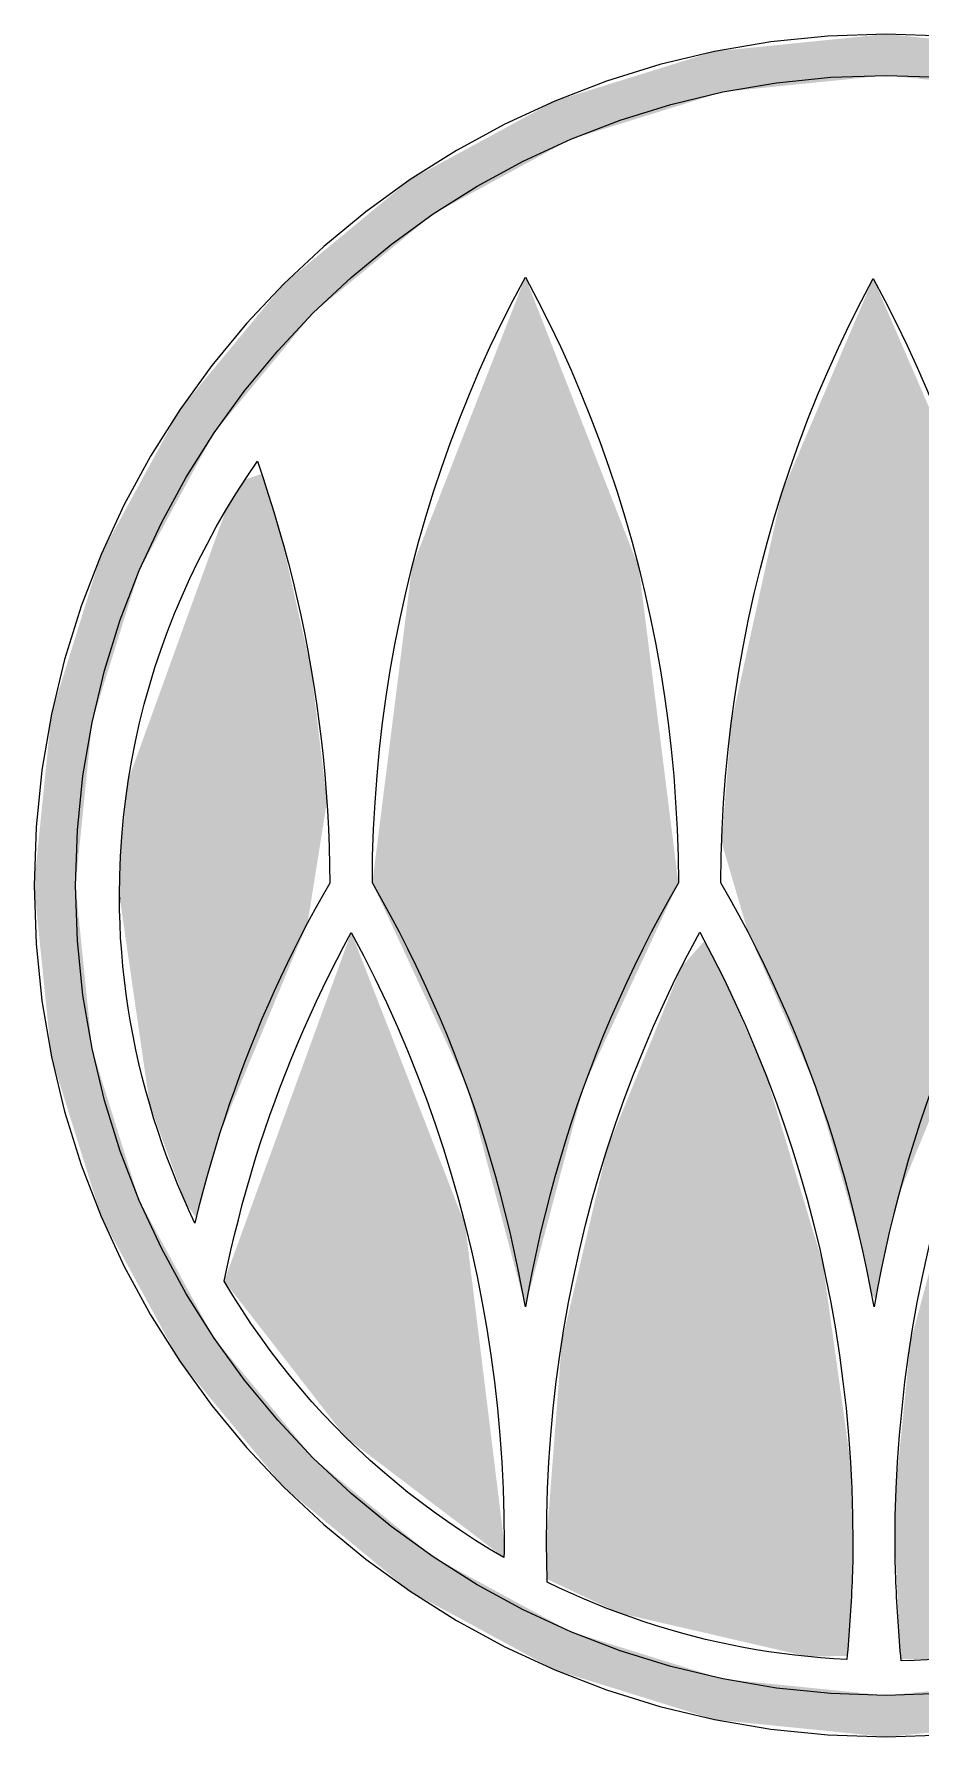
# Model space of a CAD drawing. Extents: x 170005913 to 370671833, y 82233235 to 253211579.
# Drawn here: x 211251544 to 270338873, y 139666287 to 253211579 of the extents above; entities that cross this region are included whole.
import ezdxf

# ---------------------------------------------------------------- set-up
doc = ezdxf.new("R2010")
doc.units = 0
doc.layers.add('LAYER_1', color=7, linetype='CONTINUOUS')

# ---------------------------------------------------------------- blocks, each defined once
blk = doc.blocks.new('*U14')
at = {"layer": 'LAYER_1', "color": 7, "linetype": 'CONTINUOUS'}
for points in [[(49.617, 111.934), (48.055, 112.172), (49.617, 112.33)], [(49.617, 111.934), (49.617, 112.33), (51.18, 111.776)], [(51.18, 111.776), (49.617, 112.33), (51.18, 112.172)], [(47.975, 111.751), (46.599, 111.736), (47.975, 112.164)], [(48.055, 111.776), (47.975, 112.164), (48.055, 112.172)], [(47.975, 111.751), (47.975, 112.164), (48.055, 111.776)], [(48.055, 111.776), (48.055, 112.172), (49.617, 111.934)], [(46.445, 111.239), (45.281, 111.055), (46.445, 111.688)], [(46.599, 111.323), (46.445, 111.688), (46.599, 111.736)], [(46.445, 111.239), (46.445, 111.688), (46.599, 111.323)], [(46.599, 111.323), (46.599, 111.736), (47.975, 111.751)], [(45.281, 110.606), (45.281, 111.055), (46.445, 111.239)], [(45.281, 110.606), (45.059, 110.935), (45.281, 111.055)], [(45.059, 110.423), (44.132, 110.169), (45.059, 110.935)], [(45.059, 110.423), (45.059, 110.935), (45.281, 110.606)], [(44.132, 109.658), (44.132, 110.169), (45.059, 110.423)], [(44.132, 109.658), (43.852, 109.938), (44.132, 110.169)], [(43.852, 109.318), (43.183, 109.128), (43.852, 109.938)], [(43.852, 109.318), (43.852, 109.938), (44.132, 109.658)], [(43.183, 108.508), (43.183, 109.128), (43.852, 109.318)], [(43.183, 108.508), (42.855, 108.73), (43.183, 109.128)], [(42.855, 107.904), (42.467, 108.016), (42.855, 108.73)], [(42.855, 107.904), (42.855, 108.73), (43.183, 108.508)], [(42.467, 107.19), (42.101, 107.344), (42.467, 108.016)], [(42.467, 107.19), (42.467, 108.016), (42.855, 107.904)], [(42.101, 106.016), (42.014, 107.063), (42.101, 107.344)], [(42.101, 106.016), (42.101, 107.344), (42.467, 107.19)], [(42.014, 105.734), (41.856, 106.555), (42.014, 107.063)], [(42.014, 105.734), (42.014, 107.063), (42.101, 106.016)], [(41.856, 101.789), (41.625, 105.814), (41.856, 106.555)], [(41.856, 104.172), (41.856, 106.555), (42.014, 105.734)], [(41.625, 102.53), (41.459, 104.172), (41.625, 105.814)], [(41.625, 102.53), (41.625, 105.814), (41.856, 101.789)], [(41.856, 101.789), (41.856, 104.172), (42.014, 101.281)], [(42.014, 101.281), (41.856, 104.172), (42.014, 102.61)], [(42.014, 101.281), (42.014, 102.61), (42.101, 101)], [(42.101, 101), (42.014, 102.61), (42.101, 102.328)], [(42.101, 101), (42.101, 102.328), (42.467, 100.327)], [(42.467, 100.327), (42.101, 102.328), (42.467, 101.154)], [(42.467, 100.327), (42.467, 101.154), (42.855, 99.614)], [(42.855, 99.614), (42.467, 101.154), (42.855, 100.44)], [(42.855, 99.614), (42.855, 100.44), (43.183, 99.216)], [(43.183, 99.216), (42.855, 100.44), (43.183, 99.835)], [(43.183, 99.216), (43.183, 99.835), (43.852, 98.406)], [(43.852, 98.406), (43.183, 99.835), (43.852, 99.026)], [(43.852, 98.406), (43.852, 99.026), (44.132, 98.175)], [(44.132, 98.175), (43.852, 99.026), (44.132, 98.686)], [(44.132, 98.175), (44.132, 98.686), (45.059, 97.409)], [(45.059, 97.409), (44.132, 98.686), (45.059, 97.921)], [(45.059, 97.409), (45.059, 97.921), (45.281, 97.289)], [(45.281, 97.289), (45.059, 97.921), (45.281, 97.738)], [(45.281, 97.289), (45.281, 97.738), (46.445, 96.656)], [(46.445, 96.656), (45.281, 97.738), (46.445, 97.105)], [(46.445, 96.656), (46.445, 97.105), (46.599, 96.608)], [(46.599, 96.608), (46.445, 97.105), (46.599, 97.022)], [(46.599, 96.608), (46.599, 97.022), (47.975, 96.18)], [(47.975, 96.18), (46.599, 97.022), (47.975, 96.593)], [(47.975, 96.18), (47.975, 96.593), (48.055, 96.172)], [(48.055, 96.172), (47.975, 96.593), (48.055, 96.569)], [(48.055, 96.172), (48.055, 96.569), (49.617, 96.014)], [(49.617, 96.014), (48.055, 96.569), (49.617, 96.411)], [(51.18, 96.172), (49.617, 96.411), (51.18, 96.569)], [(49.617, 96.014), (49.617, 96.411), (51.18, 96.172)]]:
    blk.add_solid(points, dxfattribs=at)
blk = doc.blocks.new('*U15')
at = {"layer": 'LAYER_1', "color": 7, "linetype": 'CONTINUOUS'}
for points in [[(49.494, 100.237), (49.476, 109.947), (49.494, 109.988)], [(49.494, 100.237), (49.494, 109.988), (49.513, 100.202)], [(49.513, 100.202), (49.494, 109.988), (49.513, 109.944)], [(49.476, 100.27), (49.395, 109.755), (49.476, 109.947)], [(49.476, 100.27), (49.476, 109.947), (49.494, 100.237)], [(49.513, 100.202), (49.513, 109.944), (49.551, 100.404)], [(49.551, 100.404), (49.513, 109.944), (49.551, 109.856)], [(49.551, 100.404), (49.551, 109.856), (49.735, 101.2)], [(49.735, 101.2), (49.551, 109.856), (49.735, 109.431)], [(49.395, 100.673), (48.943, 108.695), (49.395, 109.755)], [(49.395, 100.673), (49.395, 109.755), (49.476, 100.27)], [(49.735, 101.2), (49.735, 109.431), (50.352, 102.702)], [(50.352, 102.702), (49.735, 109.431), (50.352, 108.003)], [(48.943, 102.241), (48.619, 107.935), (48.943, 108.695)], [(48.943, 102.241), (48.943, 108.695), (49.395, 100.673)], [(48.619, 102.982), (48.295, 106.459), (48.619, 107.935)], [(48.619, 102.982), (48.619, 107.935), (48.943, 102.241)], [(50.352, 102.702), (50.352, 108.003), (50.848, 103.909)], [(50.848, 103.909), (50.352, 108.003), (50.848, 105.869)], [(48.295, 103.724), (48.134, 105.726), (48.295, 106.459)], [(48.295, 103.724), (48.295, 106.459), (48.619, 102.982)], [(50.848, 103.909), (50.848, 105.869), (50.952, 104.163)], [(50.952, 104.163), (50.848, 105.869), (50.952, 104.762)], [(48.134, 104.272), (48.043, 104.582), (48.134, 105.726)], [(48.134, 104.272), (48.134, 105.726), (48.295, 103.724)], [(50.952, 104.163), (50.952, 104.762), (50.961, 104.185)], [(50.961, 104.185), (50.952, 104.762), (50.961, 104.49)], [(50.961, 104.185), (50.961, 104.49), (50.964, 104.354)], [(50.964, 104.354), (50.961, 104.49), (50.964, 104.409)], [(50.964, 104.354), (50.964, 104.409), (50.964, 104.385)], [(50.964, 104.385), (50.964, 104.409), (50.964, 104.39)], [(50.964, 104.385), (50.964, 104.39), (50.964, 104.388)]]:
    blk.add_solid(points, dxfattribs=at)
blk = doc.blocks.new('BLOCK_5')
at = {"layer": 'LAYER_1'}
blk.add_lwpolyline([(49.494, 109.988), (49.606, 109.777), (49.714, 109.563), (49.818, 109.346), (49.918, 109.128), (50.013, 108.907), (50.105, 108.684), (50.191, 108.459), (50.274, 108.232), (50.352, 108.003), (50.425, 107.773), (50.494, 107.54), (50.558, 107.306), (50.618, 107.07), (50.673, 106.833), (50.724, 106.594), (50.77, 106.354), (50.811, 106.112), (50.848, 105.869), (50.879, 105.625), (50.906, 105.38), (50.928, 105.133), (50.945, 104.886), (50.957, 104.638), (50.964, 104.388), (50.964, 104.388), (50.964, 104.387), (50.964, 104.385), (50.964, 104.383), (50.964, 104.38), (50.964, 104.377), (50.964, 104.374), (50.964, 104.37), (50.964, 104.366), (50.964, 104.362), (50.964, 104.358), (50.964, 104.354), (50.964, 104.349), (50.963, 104.345), (50.963, 104.341), (50.963, 104.337), (50.963, 104.334), (50.963, 104.33), (50.963, 104.327), (50.963, 104.325), (50.963, 104.322), (50.963, 104.321), (50.963, 104.32), (50.963, 104.32), (50.963, 104.319), (50.963, 104.318), (50.963, 104.316), (50.963, 104.313), (50.963, 104.309), (50.963, 104.305), (50.963, 104.3), (50.963, 104.295), (50.962, 104.289), (50.962, 104.283), (50.962, 104.276), (50.962, 104.27), (50.962, 104.262), (50.962, 104.255), (50.962, 104.248), (50.962, 104.24), (50.962, 104.233), (50.962, 104.226), (50.961, 104.218), (50.961, 104.211), (50.961, 104.204), (50.961, 104.197), (50.961, 104.191), (50.961, 104.185), (50.872, 104.03), (50.786, 103.873), (50.703, 103.714), (50.621, 103.555), (50.542, 103.394), (50.466, 103.232), (50.392, 103.069), (50.32, 102.904), (50.25, 102.739), (50.183, 102.572), (50.119, 102.404), (50.057, 102.235), (49.997, 102.065), (49.94, 101.894), (49.885, 101.722), (49.832, 101.549), (49.782, 101.375), (49.735, 101.2), (49.69, 101.025), (49.647, 100.848), (49.607, 100.671), (49.569, 100.493), (49.534, 100.314), (49.501, 100.135), (49.468, 100.315), (49.433, 100.494), (49.395, 100.673), (49.354, 100.85), (49.312, 101.027), (49.266, 101.203), (49.219, 101.379), (49.168, 101.553), (49.116, 101.726), (49.061, 101.899), (49.003, 102.07), (48.943, 102.241), (48.881, 102.41), (48.816, 102.579), (48.749, 102.746), (48.679, 102.912), (48.607, 103.077), (48.533, 103.24), (48.456, 103.403), (48.377, 103.564), (48.295, 103.724), (48.211, 103.883), (48.124, 104.04), (48.035, 104.196), (48.039, 104.453), (48.048, 104.71), (48.061, 104.965), (48.08, 105.22), (48.104, 105.474), (48.134, 105.726), (48.168, 105.977), (48.207, 106.227), (48.251, 106.476), (48.3, 106.723), (48.354, 106.969), (48.413, 107.213), (48.477, 107.455), (48.546, 107.696), (48.619, 107.935), (48.698, 108.172), (48.781, 108.406), (48.869, 108.639), (48.961, 108.87), (49.058, 109.098), (49.16, 109.324), (49.267, 109.548), (49.378, 109.769)], close=True, dxfattribs=at)
at = {"layer": 'LAYER_1', "color": 7}
blk.add_blockref('*U15', (0, 0), dxfattribs=at)
blk = doc.blocks.new('*U18')
at = {"layer": 'LAYER_1', "color": 7, "linetype": 'CONTINUOUS'}
for points in [[(46.163, 100.135), (45.605, 108.573), (46.163, 110.001)], [(46.163, 100.135), (46.163, 110.001), (46.72, 102.241)], [(46.72, 102.241), (46.163, 110.001), (46.72, 108.573)], [(45.605, 102.241), (45.077, 107.22), (45.605, 108.573)], [(45.605, 102.241), (45.605, 108.573), (46.163, 100.135)], [(46.72, 102.241), (46.72, 108.573), (47.249, 103.379)], [(47.249, 103.379), (46.72, 108.573), (47.249, 107.22)], [(45.077, 103.379), (44.698, 104.196), (45.077, 107.22)], [(45.077, 103.379), (45.077, 107.22), (45.605, 102.241)], [(47.249, 103.379), (47.249, 107.22), (47.628, 104.196)]]:
    blk.add_solid(points, dxfattribs=at)
blk = doc.blocks.new('BLOCK_8')
at = {"layer": 'LAYER_1'}
blk.add_lwpolyline([(46.163, 110.001), (46.279, 109.781), (46.391, 109.56), (46.498, 109.336), (46.601, 109.109), (46.698, 108.88), (46.791, 108.649), (46.88, 108.416), (46.963, 108.181), (47.042, 107.943), (47.116, 107.704), (47.185, 107.463), (47.249, 107.22), (47.308, 106.975), (47.362, 106.729), (47.412, 106.482), (47.456, 106.232), (47.495, 105.982), (47.53, 105.73), (47.559, 105.477), (47.583, 105.223), (47.602, 104.967), (47.616, 104.711), (47.625, 104.454), (47.628, 104.196), (47.539, 104.04), (47.453, 103.883), (47.369, 103.724), (47.287, 103.564), (47.208, 103.403), (47.131, 103.24), (47.057, 103.077), (46.984, 102.912), (46.915, 102.746), (46.848, 102.579), (46.783, 102.41), (46.72, 102.241), (46.66, 102.07), (46.603, 101.899), (46.548, 101.726), (46.495, 101.553), (46.445, 101.379), (46.397, 101.203), (46.352, 101.027), (46.309, 100.85), (46.269, 100.673), (46.231, 100.494), (46.195, 100.315), (46.163, 100.135), (46.13, 100.315), (46.094, 100.494), (46.057, 100.673), (46.016, 100.85), (45.973, 101.027), (45.928, 101.203), (45.881, 101.379), (45.83, 101.553), (45.778, 101.726), (45.723, 101.899), (45.665, 102.07), (45.605, 102.241), (45.543, 102.41), (45.478, 102.579), (45.411, 102.746), (45.341, 102.912), (45.269, 103.077), (45.195, 103.24), (45.118, 103.403), (45.039, 103.564), (44.957, 103.724), (44.873, 103.883), (44.787, 104.04), (44.698, 104.196), (44.701, 104.454), (44.71, 104.711), (44.724, 104.967), (44.743, 105.222), (44.767, 105.477), (44.796, 105.73), (44.831, 105.982), (44.87, 106.232), (44.914, 106.481), (44.963, 106.729), (45.018, 106.975), (45.077, 107.22), (45.141, 107.463), (45.21, 107.704), (45.284, 107.943), (45.362, 108.181), (45.446, 108.416), (45.534, 108.649), (45.627, 108.88), (45.725, 109.109), (45.827, 109.336), (45.934, 109.56), (46.046, 109.781)], close=True, dxfattribs=at)
at = {"layer": 'LAYER_1', "color": 7}
blk.add_blockref('*U18', (0, 0), dxfattribs=at)
blk = doc.blocks.new('*U19')
at = {"layer": 'LAYER_1', "color": 7, "linetype": 'CONTINUOUS'}
for points in [[(43.48, 102.378), (43.296, 107.767), (43.48, 108.063)], [(43.639, 102.758), (43.48, 108.063), (43.639, 108.116)], [(43.48, 102.378), (43.48, 108.063), (43.639, 102.758)], [(43.639, 102.758), (43.639, 108.116), (43.827, 103.211)], [(43.827, 103.211), (43.639, 108.116), (43.827, 107.505)], [(43.296, 101.936), (43.236, 107.603), (43.296, 107.767)], [(43.296, 101.936), (43.296, 107.767), (43.48, 102.378)], [(43.236, 101.793), (43.081, 107.173), (43.236, 107.603)], [(43.236, 101.793), (43.236, 107.603), (43.296, 101.936)], [(43.827, 103.211), (43.827, 107.505), (44.078, 103.813)], [(44.078, 103.813), (43.827, 107.505), (44.078, 106.396)], [(43.081, 101.262), (43.011, 106.98), (43.081, 107.173)], [(43.081, 101.262), (43.081, 107.173), (43.236, 101.793)], [(43.011, 100.992), (42.913, 106.71), (43.011, 106.98)], [(43.011, 100.992), (43.011, 106.98), (43.081, 101.262)], [(42.913, 101.123), (42.566, 105.749), (42.913, 106.71)], [(42.913, 101.123), (42.913, 106.71), (43.011, 100.992)], [(44.078, 103.813), (44.078, 106.396), (44.11, 104.012)], [(44.11, 104.012), (44.078, 106.396), (44.11, 106.257)], [(44.11, 104.012), (44.11, 106.257), (44.263, 104.976)], [(42.566, 102.074), (42.363, 105.19), (42.566, 105.749)], [(42.566, 102.074), (42.566, 105.749), (42.913, 101.123)], [(42.363, 103.477), (42.289, 104.498), (42.363, 105.19)], [(42.363, 103.477), (42.363, 105.19), (42.566, 102.074)], [(42.289, 103.991), (42.277, 104.147), (42.289, 104.498)], [(42.289, 103.991), (42.289, 104.498), (42.363, 103.477)], [(42.277, 104.074), (42.276, 104.076), (42.277, 104.147)], [(42.277, 104.074), (42.277, 104.147), (42.289, 103.991)]]:
    blk.add_solid(points, dxfattribs=at)
blk = doc.blocks.new('BLOCK_9')
at = {"layer": 'LAYER_1'}
blk.add_lwpolyline([(42.276, 104.076), (42.276, 104.076), (42.276, 104.076), (42.276, 104.076), (42.276, 104.076), (42.276, 104.076), (42.276, 104.076), (42.276, 104.076), (42.276, 104.076), (42.276, 104.076), (42.276, 104.076), (42.276, 104.076), (42.276, 104.076), (42.276, 104.076), (42.276, 104.076), (42.276, 104.076), (42.276, 104.076), (42.276, 104.076), (42.276, 104.076), (42.276, 104.076), (42.276, 104.076), (42.276, 104.076), (42.276, 104.076), (42.276, 104.076), (42.276, 104.076), (42.279, 104.264), (42.286, 104.451), (42.298, 104.638), (42.315, 104.823), (42.337, 105.007), (42.363, 105.19), (42.394, 105.372), (42.43, 105.552), (42.47, 105.731), (42.514, 105.909), (42.564, 106.086), (42.617, 106.261), (42.675, 106.435), (42.738, 106.607), (42.805, 106.778), (42.876, 106.947), (42.952, 107.115), (43.031, 107.28), (43.115, 107.444), (43.204, 107.607), (43.296, 107.767), (43.392, 107.925), (43.493, 108.082), (43.597, 108.237), (43.652, 108.075), (43.705, 107.913), (43.756, 107.751), (43.804, 107.587), (43.85, 107.423), (43.894, 107.258), (43.936, 107.093), (43.975, 106.927), (44.012, 106.761), (44.047, 106.593), (44.08, 106.425), (44.11, 106.257), (44.138, 106.088), (44.164, 105.919), (44.187, 105.748), (44.208, 105.578), (44.226, 105.407), (44.243, 105.235), (44.257, 105.063), (44.268, 104.89), (44.277, 104.716), (44.284, 104.543), (44.288, 104.368), (44.29, 104.194), (44.218, 104.068), (44.147, 103.941), (44.078, 103.813), (44.011, 103.684), (43.946, 103.554), (43.882, 103.424), (43.819, 103.292), (43.758, 103.16), (43.699, 103.027), (43.641, 102.893), (43.585, 102.758), (43.531, 102.623), (43.478, 102.486), (43.426, 102.349), (43.377, 102.211), (43.328, 102.073), (43.282, 101.933), (43.236, 101.793), (43.193, 101.653), (43.151, 101.511), (43.11, 101.369), (43.071, 101.226), (43.034, 101.082), (42.998, 100.938), (42.941, 101.061), (42.886, 101.185), (42.834, 101.309), (42.783, 101.435), (42.735, 101.561), (42.689, 101.688), (42.646, 101.816), (42.604, 101.945), (42.566, 102.074), (42.529, 102.204), (42.495, 102.335), (42.463, 102.466), (42.434, 102.598), (42.407, 102.73), (42.382, 102.863), (42.36, 102.996), (42.341, 103.13), (42.324, 103.264), (42.31, 103.399), (42.298, 103.534), (42.288, 103.669), (42.282, 103.805), (42.278, 103.94)], close=True, dxfattribs=at)
at = {"layer": 'LAYER_1', "color": 7}
blk.add_blockref('*U19', (0, 0), dxfattribs=at)
blk = doc.blocks.new('*U20')
at = {"layer": 'LAYER_1', "color": 7, "linetype": 'CONTINUOUS'}
for points in [[(44.496, 98.844), (44.447, 103.586), (44.496, 103.721)], [(44.496, 98.844), (44.496, 103.721), (45.587, 98.015)], [(45.587, 98.015), (44.496, 103.721), (45.587, 100.919)], [(44.447, 98.881), (43.28, 100.382), (44.447, 103.586)], [(44.447, 98.881), (44.447, 103.586), (44.496, 98.844)], [(45.587, 98.015), (45.587, 100.919), (45.958, 97.732)], [(45.958, 97.732), (45.587, 100.919), (45.958, 97.893)], [(45.958, 97.732), (45.958, 97.893), (45.961, 97.871)]]:
    blk.add_solid(points, dxfattribs=at)
blk = doc.blocks.new('BLOCK_10')
at = {"layer": 'LAYER_1'}
blk.add_lwpolyline([(44.496, 103.721), (44.613, 103.5), (44.725, 103.277), (44.833, 103.051), (44.936, 102.823), (45.034, 102.592), (45.128, 102.359), (45.217, 102.124), (45.3, 101.887), (45.379, 101.648), (45.453, 101.406), (45.522, 101.163), (45.587, 100.919), (45.646, 100.672), (45.7, 100.424), (45.749, 100.174), (45.793, 99.923), (45.832, 99.671), (45.866, 99.417), (45.895, 99.162), (45.919, 98.906), (45.937, 98.648), (45.95, 98.39), (45.958, 98.131), (45.961, 97.871), (45.961, 97.871), (45.961, 97.869), (45.961, 97.867), (45.961, 97.865), (45.96, 97.861), (45.96, 97.857), (45.96, 97.853), (45.96, 97.848), (45.96, 97.842), (45.96, 97.836), (45.96, 97.83), (45.96, 97.823), (45.96, 97.816), (45.96, 97.809), (45.959, 97.801), (45.959, 97.793), (45.959, 97.786), (45.959, 97.778), (45.959, 97.77), (45.959, 97.762), (45.958, 97.754), (45.958, 97.747), (45.958, 97.739), (45.958, 97.732), (45.821, 97.813), (45.685, 97.897), (45.552, 97.984), (45.42, 98.074), (45.291, 98.166), (45.164, 98.26), (45.039, 98.357), (44.916, 98.457), (44.795, 98.56), (44.677, 98.664), (44.561, 98.772), (44.447, 98.881), (44.335, 98.994), (44.227, 99.108), (44.12, 99.225), (44.016, 99.345), (43.915, 99.467), (43.816, 99.591), (43.72, 99.717), (43.627, 99.846), (43.536, 99.976), (43.448, 100.109), (43.363, 100.245), (43.28, 100.382), (43.311, 100.53), (43.344, 100.678), (43.379, 100.824), (43.415, 100.97), (43.453, 101.116), (43.493, 101.26), (43.534, 101.404), (43.577, 101.546), (43.622, 101.689), (43.669, 101.83), (43.717, 101.97), (43.767, 102.11), (43.819, 102.249), (43.873, 102.387), (43.928, 102.524), (43.984, 102.661), (44.043, 102.796), (44.103, 102.931), (44.164, 103.065), (44.227, 103.198), (44.292, 103.33), (44.358, 103.461), (44.426, 103.591)], close=True, dxfattribs=at)
at = {"layer": 'LAYER_1', "color": 7}
blk.add_blockref('*U20', (0, 0), dxfattribs=at)
blk = doc.blocks.new('*U21')
at = {"layer": 'LAYER_1', "color": 7, "linetype": 'CONTINUOUS'}
for points in [[(47.877, 97.013), (47.658, 103.392), (47.877, 103.641)], [(47.877, 97.013), (47.877, 103.641), (48.089, 96.963)], [(48.089, 96.963), (47.877, 103.641), (48.089, 103.223)], [(47.658, 97.063), (47.058, 101.923), (47.658, 103.392)], [(47.658, 97.063), (47.658, 103.392), (47.877, 97.013)], [(48.089, 96.963), (48.089, 103.223), (48.465, 96.876)], [(48.465, 96.876), (48.089, 103.223), (48.465, 102.362)], [(48.465, 96.876), (48.465, 102.362), (48.866, 96.784)], [(48.866, 96.784), (48.465, 102.362), (48.866, 101.032)], [(47.058, 97.202), (46.947, 101.65), (47.058, 101.923)], [(47.058, 97.202), (47.058, 101.923), (47.658, 97.063)], [(46.947, 97.254), (46.512, 99.798), (46.947, 101.65)], [(46.947, 97.254), (46.947, 101.65), (47.058, 97.202)], [(48.866, 96.784), (48.866, 101.032), (49.011, 96.786)], [(49.011, 96.786), (48.866, 101.032), (49.011, 100.55)], [(49.011, 96.786), (49.011, 100.55), (49.244, 96.79)], [(49.244, 96.79), (49.011, 100.55), (49.244, 98.873)], [(46.512, 97.459), (46.372, 97.972), (46.512, 99.798)], [(46.512, 97.459), (46.512, 99.798), (46.947, 97.254)], [(49.244, 96.79), (49.244, 98.873), (49.258, 96.965)], [(49.258, 96.965), (49.244, 98.873), (49.258, 98.769)], [(49.258, 96.965), (49.258, 98.769), (49.275, 97.211)], [(49.275, 97.211), (49.258, 98.769), (49.275, 98.649)], [(49.275, 97.211), (49.275, 98.649), (49.282, 97.314)], [(49.282, 97.314), (49.275, 98.649), (49.282, 98.409)], [(49.282, 97.314), (49.282, 98.409), (49.296, 97.663)], [(49.296, 97.663), (49.282, 98.409), (49.296, 97.922)], [(46.369, 97.678), (46.364, 97.871), (46.369, 97.929)], [(46.372, 97.525), (46.369, 97.929), (46.372, 97.972)], [(46.369, 97.678), (46.369, 97.929), (46.372, 97.525)], [(46.372, 97.525), (46.372, 97.972), (46.512, 97.459)], [(49.296, 97.663), (49.296, 97.922), (49.299, 97.836)]]:
    blk.add_solid(points, dxfattribs=at)
blk = doc.blocks.new('BLOCK_11')
at = {"layer": 'LAYER_1'}
blk.add_lwpolyline([(46.364, 97.871), (46.367, 98.131), (46.375, 98.39), (46.388, 98.649), (46.407, 98.906), (46.43, 99.162), (46.459, 99.418), (46.493, 99.672), (46.532, 99.924), (46.576, 100.176), (46.626, 100.425), (46.68, 100.674), (46.739, 100.92), (46.804, 101.165), (46.873, 101.408), (46.947, 101.65), (47.026, 101.889), (47.11, 102.126), (47.199, 102.362), (47.293, 102.595), (47.391, 102.825), (47.494, 103.054), (47.602, 103.28), (47.715, 103.503), (47.832, 103.724), (47.949, 103.503), (48.062, 103.28), (48.17, 103.054), (48.273, 102.825), (48.371, 102.595), (48.465, 102.362), (48.554, 102.126), (48.638, 101.889), (48.717, 101.65), (48.791, 101.409), (48.86, 101.165), (48.924, 100.92), (48.984, 100.674), (49.038, 100.426), (49.087, 100.176), (49.131, 99.924), (49.17, 99.672), (49.204, 99.418), (49.233, 99.163), (49.257, 98.906), (49.275, 98.649), (49.288, 98.39), (49.296, 98.131), (49.299, 97.871), (49.299, 97.825), (49.298, 97.779), (49.298, 97.732), (49.297, 97.686), (49.296, 97.639), (49.294, 97.593), (49.293, 97.547), (49.291, 97.5), (49.289, 97.454), (49.287, 97.407), (49.285, 97.361), (49.282, 97.314), (49.279, 97.267), (49.277, 97.221), (49.274, 97.174), (49.271, 97.128), (49.267, 97.081), (49.264, 97.035), (49.26, 96.988), (49.257, 96.942), (49.253, 96.895), (49.249, 96.848), (49.245, 96.802), (49.241, 96.756), (49.116, 96.763), (48.991, 96.772), (48.866, 96.784), (48.742, 96.797), (48.618, 96.813), (48.495, 96.83), (48.372, 96.85), (48.25, 96.872), (48.128, 96.896), (48.007, 96.921), (47.887, 96.949), (47.767, 96.979), (47.647, 97.011), (47.528, 97.045), (47.41, 97.081), (47.292, 97.119), (47.175, 97.16), (47.058, 97.202), (46.943, 97.246), (46.827, 97.292), (46.713, 97.341), (46.599, 97.391), (46.485, 97.444), (46.373, 97.498), (46.372, 97.516), (46.372, 97.535), (46.372, 97.554), (46.371, 97.574), (46.371, 97.595), (46.37, 97.615), (46.37, 97.636), (46.369, 97.657), (46.369, 97.678), (46.368, 97.698), (46.368, 97.718), (46.368, 97.737), (46.367, 97.756), (46.367, 97.773), (46.366, 97.79), (46.366, 97.805), (46.366, 97.82), (46.365, 97.832), (46.365, 97.844), (46.365, 97.853), (46.365, 97.861), (46.365, 97.866), (46.364, 97.87)], close=True, dxfattribs=at)
at = {"layer": 'LAYER_1', "color": 7}
blk.add_blockref('*U21', (0, 0), dxfattribs=at)
blk = doc.blocks.new('*U22')
at = {"layer": 'LAYER_1', "color": 7, "linetype": 'CONTINUOUS'}
for points in [[(51.082, 96.913), (50.684, 102.685), (51.082, 103.558)], [(51.237, 96.95), (51.082, 103.558), (51.237, 103.6)], [(51.082, 96.913), (51.082, 103.558), (51.237, 96.95)], [(51.237, 96.95), (51.237, 103.6), (51.386, 96.985)], [(51.386, 96.985), (51.237, 103.6), (51.386, 103.309)], [(51.386, 96.985), (51.386, 103.309), (51.66, 97.05)], [(51.66, 97.05), (51.386, 103.309), (51.66, 102.713)], [(50.684, 96.818), (50.537, 102.361), (50.684, 102.685)], [(50.684, 96.818), (50.684, 102.685), (51.082, 96.913)], [(51.66, 97.05), (51.66, 102.713), (51.935, 97.115)], [(51.935, 97.115), (51.66, 102.713), (51.935, 101.802)], [(50.537, 96.804), (50.041, 100.508), (50.537, 102.361)], [(50.537, 96.804), (50.537, 102.361), (50.684, 96.818)], [(51.935, 97.115), (51.935, 101.802), (52.424, 97.303)], [(52.424, 97.303), (51.935, 101.802), (52.424, 100.184)], [(50.041, 96.754), (49.85, 99.798), (50.041, 100.508)], [(50.041, 96.754), (50.041, 100.508), (50.537, 96.804)], [(52.424, 97.303), (52.424, 100.184), (52.539, 97.347)], [(52.539, 97.347), (52.424, 100.184), (52.539, 99.308)], [(49.85, 96.758), (49.76, 98.892), (49.85, 99.798)], [(49.85, 96.758), (49.85, 99.798), (50.041, 96.754)], [(52.539, 97.347), (52.539, 99.308), (52.599, 97.449)], [(52.599, 97.449), (52.539, 99.308), (52.599, 98.854)], [(49.76, 96.761), (49.749, 98.787), (49.76, 98.892)], [(49.76, 96.761), (49.76, 98.892), (49.85, 96.758)], [(49.749, 96.884), (49.716, 98.455), (49.749, 98.787)], [(49.749, 96.884), (49.749, 98.787), (49.76, 96.761)], [(52.599, 97.449), (52.599, 98.854), (52.627, 97.496)], [(52.627, 97.496), (52.599, 98.854), (52.627, 98.302)], [(49.716, 97.587), (49.703, 97.871), (49.716, 98.455)], [(49.716, 97.587), (49.716, 98.455), (49.749, 96.884)], [(52.627, 97.496), (52.627, 98.302), (52.634, 97.735)], [(52.634, 97.735), (52.627, 98.302), (52.634, 98.177)], [(52.634, 97.735), (52.634, 98.177), (52.634, 97.767)], [(52.634, 97.767), (52.634, 98.177), (52.634, 98.11)], [(52.634, 97.767), (52.634, 98.11), (52.637, 97.885)], [(52.637, 97.885), (52.634, 98.11), (52.637, 97.885)]]:
    blk.add_solid(points, dxfattribs=at)
blk = doc.blocks.new('BLOCK_12')
at = {"layer": 'LAYER_1'}
blk.add_lwpolyline([(49.703, 97.871), (49.703, 97.871), (49.703, 97.871), (49.703, 97.871), (49.703, 97.871), (49.703, 97.871), (49.703, 97.871), (49.703, 97.871), (49.703, 97.871), (49.703, 97.871), (49.703, 97.871), (49.703, 97.871), (49.703, 97.871), (49.703, 97.871), (49.703, 97.871), (49.703, 97.871), (49.703, 97.871), (49.703, 97.871), (49.703, 97.871), (49.703, 97.871), (49.703, 97.871), (49.703, 97.871), (49.703, 97.871), (49.703, 97.871), (49.703, 97.871), (49.705, 98.131), (49.713, 98.39), (49.727, 98.649), (49.745, 98.906), (49.769, 99.162), (49.797, 99.417), (49.831, 99.671), (49.871, 99.924), (49.915, 100.175), (49.964, 100.425), (50.018, 100.673), (50.078, 100.92), (50.142, 101.165), (50.211, 101.408), (50.285, 101.649), (50.364, 101.889), (50.448, 102.126), (50.537, 102.361), (50.631, 102.594), (50.729, 102.825), (50.833, 103.054), (50.94, 103.28), (51.053, 103.503), (51.17, 103.724), (51.287, 103.504), (51.4, 103.281), (51.507, 103.055), (51.61, 102.828), (51.708, 102.597), (51.802, 102.365), (51.89, 102.13), (51.974, 101.894), (52.053, 101.655), (52.127, 101.414), (52.196, 101.172), (52.261, 100.927), (52.32, 100.681), (52.374, 100.433), (52.424, 100.184), (52.468, 99.933), (52.507, 99.681), (52.541, 99.428), (52.57, 99.173), (52.594, 98.918), (52.613, 98.661), (52.626, 98.403), (52.634, 98.144), (52.637, 97.885), (52.637, 97.885), (52.637, 97.885), (52.637, 97.885), (52.637, 97.885), (52.637, 97.885), (52.637, 97.885), (52.637, 97.885), (52.637, 97.885), (52.637, 97.885), (52.637, 97.885), (52.637, 97.885), (52.637, 97.885), (52.637, 97.885), (52.637, 97.885), (52.637, 97.884), (52.637, 97.884), (52.637, 97.884), (52.637, 97.884), (52.637, 97.884), (52.637, 97.884), (52.637, 97.884), (52.637, 97.884), (52.637, 97.884), (52.637, 97.884), (52.637, 97.881), (52.637, 97.875), (52.637, 97.866), (52.637, 97.854), (52.636, 97.841), (52.636, 97.825), (52.635, 97.807), (52.635, 97.788), (52.634, 97.767), (52.634, 97.744), (52.633, 97.721), (52.633, 97.696), (52.632, 97.67), (52.631, 97.644), (52.63, 97.618), (52.63, 97.591), (52.629, 97.563), (52.628, 97.536), (52.628, 97.509), (52.627, 97.483), (52.626, 97.457), (52.625, 97.432), (52.625, 97.408), (52.624, 97.385), (52.511, 97.335), (52.397, 97.287), (52.282, 97.241), (52.167, 97.197), (52.051, 97.155), (51.935, 97.115), (51.818, 97.078), (51.701, 97.042), (51.583, 97.008), (51.465, 96.976), (51.346, 96.946), (51.227, 96.918), (51.107, 96.893), (50.987, 96.869), (50.866, 96.847), (50.745, 96.828), (50.624, 96.81), (50.502, 96.794), (50.379, 96.781), (50.256, 96.769), (50.133, 96.759), (50.01, 96.752), (49.886, 96.747), (49.761, 96.743), (49.757, 96.79), (49.753, 96.837), (49.749, 96.884), (49.745, 96.932), (49.742, 96.979), (49.738, 97.026), (49.735, 97.073), (49.731, 97.12), (49.728, 97.167), (49.725, 97.214), (49.722, 97.261), (49.72, 97.308), (49.717, 97.356), (49.715, 97.403), (49.713, 97.45), (49.711, 97.497), (49.709, 97.544), (49.707, 97.59), (49.706, 97.637), (49.705, 97.684), (49.704, 97.731), (49.703, 97.778), (49.703, 97.824)], close=True, dxfattribs=at)
at = {"layer": 'LAYER_1', "color": 7}
blk.add_blockref('*U22', (0, 0), dxfattribs=at)
blk = doc.blocks.new('BLOCK_3')
at = {"layer": 'LAYER_1'}
for name in ['BLOCK_8', 'BLOCK_5', 'BLOCK_9', 'BLOCK_10', 'BLOCK_11', 'BLOCK_12']:
    blk.add_blockref(name, (0, 0), dxfattribs=at)
blk = doc.blocks.new('BLOCK_2')
at = {"layer": 'LAYER_1'}
for points in [[(50.175, 112.311), (49.617, 112.33), (49.06, 112.311), (48.512, 112.255), (47.975, 112.164), (47.451, 112.038), (46.941, 111.879), (46.445, 111.688), (45.965, 111.466), (45.503, 111.215), (45.059, 110.935), (44.635, 110.628), (44.232, 110.295), (43.852, 109.938), (43.494, 109.557), (43.161, 109.154), (42.855, 108.73), (42.575, 108.286), (42.323, 107.824), (42.101, 107.344), (41.91, 106.849), (41.751, 106.338), (41.625, 105.814), (41.534, 105.277), (41.478, 104.73), (41.459, 104.172), (41.478, 103.614), (41.534, 103.066), (41.625, 102.53), (41.751, 102.006), (41.91, 101.495), (42.101, 101), (42.323, 100.52), (42.575, 100.058), (42.855, 99.614), (43.161, 99.19), (43.494, 98.787), (43.852, 98.406), (44.232, 98.049), (44.635, 97.716), (45.059, 97.409), (45.503, 97.129), (45.965, 96.878), (46.445, 96.656), (46.941, 96.465), (47.451, 96.306), (47.975, 96.18), (48.512, 96.088), (49.06, 96.033), (49.617, 96.014), (50.175, 96.033)], [(50.148, 96.429), (49.617, 96.411), (49.087, 96.429), (48.566, 96.482), (48.055, 96.569), (47.556, 96.688), (47.071, 96.84), (46.599, 97.022), (46.143, 97.233), (45.703, 97.472), (45.281, 97.738), (44.878, 98.03), (44.494, 98.346), (44.132, 98.686), (43.792, 99.049), (43.475, 99.432), (43.183, 99.835), (42.917, 100.258), (42.678, 100.697), (42.467, 101.154), (42.285, 101.625), (42.134, 102.111), (42.014, 102.61), (41.927, 103.12), (41.874, 103.641), (41.856, 104.172), (41.874, 104.703), (41.927, 105.224), (42.014, 105.734), (42.134, 106.233), (42.285, 106.719), (42.467, 107.19), (42.678, 107.646), (42.917, 108.086), (43.183, 108.508), (43.475, 108.912), (43.792, 109.295), (44.132, 109.658), (44.494, 109.998), (44.878, 110.314), (45.281, 110.606), (45.703, 110.872), (46.143, 111.112), (46.599, 111.323), (47.071, 111.504), (47.556, 111.656), (48.055, 111.776), (48.566, 111.863), (49.087, 111.916), (49.617, 111.934), (50.148, 111.916)]]:
    blk.add_lwpolyline(points, dxfattribs=at)
at = {"layer": 'LAYER_1', "color": 7}
blk.add_blockref('*U14', (0, 0), dxfattribs=at)
at = {"layer": 'LAYER_1'}
blk.add_blockref('BLOCK_3', (0, 0), dxfattribs=at)

msp = doc.modelspace()

# ---------------------------------------------------------------- block references
at = {"layer": 'LAYER_1', "xscale": 6958999.189161436, "yscale": 6958999.189161436, "zscale": 6958999.189161436}
msp.add_blockref('BLOCK_2', (-77263867, -528493418), dxfattribs=at)

doc.saveas('drawing.dxf')
